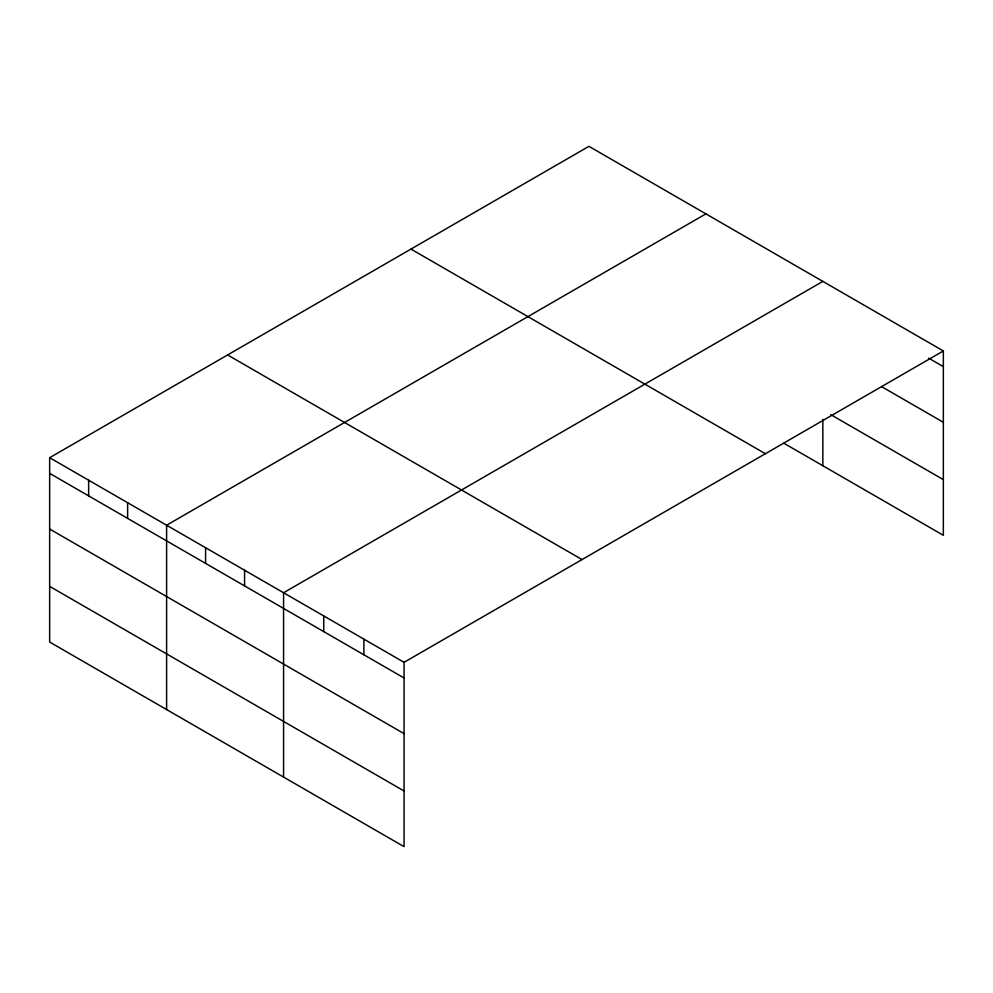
<?xml version="1.0" encoding="UTF-8"?>
<svg xmlns="http://www.w3.org/2000/svg" width="993" height="993" viewBox="0 0 993 993"><rect width="100%" height="100%" fill="white"/><g stroke="black" fill="none" stroke-linecap="round" stroke-linejoin="round"><path stroke-width="1.49" d="M49.65 457.699L404.064 662.319L404.064 846.657L49.65 642.037L49.65 457.699L588.936 146.343L943.35 350.963L943.35 535.301L783.862 443.226M705.899 213.867L166.601 525.223L166.601 709.561M822.849 281.391L283.564 592.747L283.564 777.085M404.064 662.319L943.35 350.963M928.616 358.125L943.35 366.628M881.759 386.724L943.35 422.286M830.88 414.702L943.35 479.631M410.978 249.094L765.38 453.714M227.62 354.96L582.022 559.568M49.65 473.363L404.064 677.983M49.65 529.021L404.064 733.641M49.65 586.366L404.064 790.987M822.849 419.344L822.849 465.729M363.897 639.132L363.897 654.784M323.73 615.945L323.73 631.598M244.576 570.243L244.576 585.907M205.588 547.739L205.588 563.391M127.625 502.719L127.625 518.383M88.638 480.215L88.638 495.867"/></g></svg>
